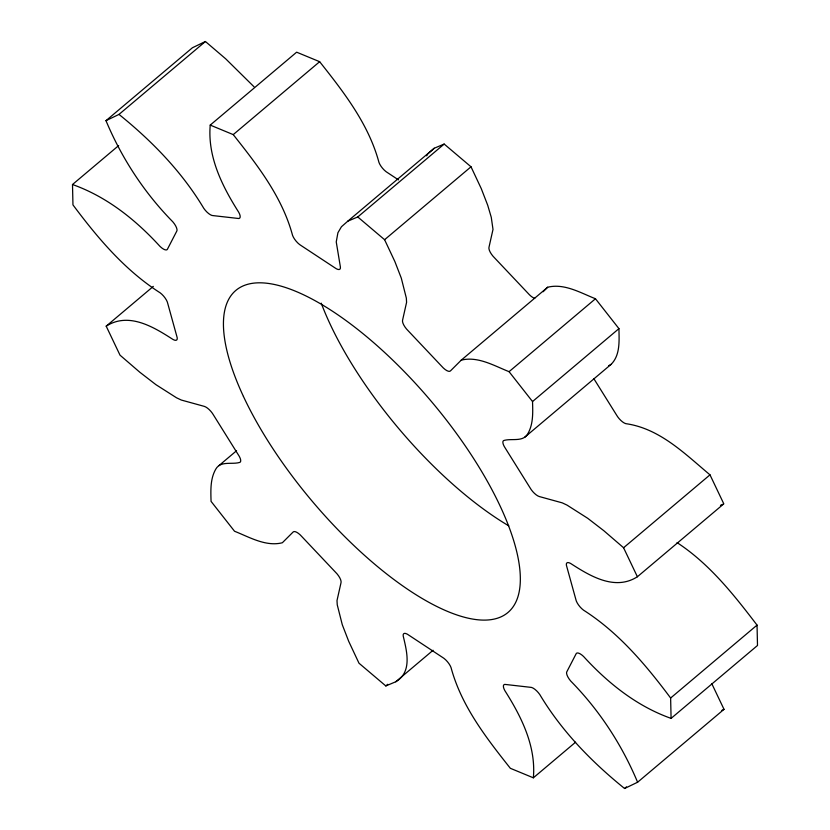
<?xml version="1.0" encoding="UTF-8"?>
<svg xmlns="http://www.w3.org/2000/svg" width="830" height="830" viewBox="0 0 830 830"><rect width="100%" height="100%" fill="white"/><g stroke="black" fill="none" stroke-linecap="round" stroke-linejoin="round"><path stroke-width="1.25" d="M398.473 179.871L387.693 172.754A9.545 3.517 49.8 0 1 378.968 162.452C368.634 124.054 343.89 92.296 319.654 61.7L296.642 52.186L210.229 125.091C207.438 156.849 222.264 186.314 238.75 212.304A9.545 3.517 49.8 0 1 237.671 218.394L213.227 215.624A9.545 3.517 49.8 0 1 203.786 208.34C181.915 171.769 151.994 141.048 119.001 114.405L105.981 120.672C121.719 158.229 144.202 192.705 172.785 221.786A9.545 3.517 49.8 0 1 176.562 231.529L167.66 248.772A9.545 3.517 49.8 0 1 160.045 246.448C135.715 219.826 106.831 196.689 72.501 184.519L72.957 204.886C97.733 238.044 124.863 270.3 160.138 292.814A9.545 3.517 49.8 0 1 167.774 303.583L176.79 336.223A9.545 3.517 49.8 0 1 173.034 339.491C153.799 327.093 128.816 311.686 106.199 326.159L120.008 355.157L139.803 372.224L155.884 384.632L176.531 397.788L181.324 400.05L204.211 406.347A9.545 3.517 49.8 0 1 213.642 415.27L238.169 454.56A9.545 3.517 49.8 0 1 239.289 462.538C231.57 464.644 220.438 460.66 215.738 469.199C210.156 478.952 210.747 490.53 211.059 501.362L234.527 531.241C249.415 537.124 265.808 546.918 282.345 542.758L293.177 531.968A9.545 3.517 49.8 0 1 301.892 536.647L335.362 572.057A9.545 3.517 49.8 0 1 341.037 582.608L337.001 600.588L337.25 604.821L342.292 624.751L348.714 641.341L358.985 663.201L385.826 685.943L395.765 681.762L433.084 650.274M395.765 681.762C412.489 672.01 406.752 651.104 403.214 636.019A9.545 3.517 49.8 0 1 408.879 635.199L442.307 657.246A9.545 3.517 49.8 0 1 451.032 667.548C461.366 705.946 486.11 737.704 510.346 768.3L533.358 777.814C536.159 746.066 521.323 716.591 504.837 690.612A9.545 3.517 49.8 0 1 505.916 684.511L530.36 687.292A9.545 3.517 49.8 0 1 539.801 694.575C561.671 731.147 591.603 761.867 624.585 788.5L637.606 782.234L724.019 709.328L711.746 683.578M426.682 155.833L427.855 153.841L434.235 148.238L444.175 144.057L471.015 166.799L481.286 188.659L487.708 205.249L491.267 217.304L492.999 229.412L488.963 247.392A9.545 3.517 49.8 0 0 494.639 257.943L528.108 293.353A9.545 3.517 49.8 0 0 534.748 298.333M637.606 782.234C621.867 744.676 599.385 710.21 570.801 681.129A9.545 3.517 49.8 0 1 567.025 671.387L575.937 654.144A9.545 3.517 49.8 0 1 583.542 656.457C607.871 683.08 636.755 706.216 671.086 718.386L670.63 698.03C645.854 664.861 618.724 632.605 583.449 610.102A9.545 3.517 49.8 0 1 575.812 599.322L566.797 566.683A9.545 3.517 49.8 0 1 570.552 563.414C589.788 575.823 614.771 591.219 637.388 576.757L623.579 547.748L603.784 530.681L587.702 518.283L567.056 505.128L562.263 502.866L539.386 496.568A9.545 3.517 49.8 0 1 529.945 487.635L505.418 448.356A9.545 3.517 49.8 0 1 504.308 440.367C512.017 438.271 523.149 442.255 527.849 433.706C533.431 423.954 532.85 412.386 532.528 401.544L509.07 371.674C494.172 365.791 477.79 355.987 461.241 360.147L450.41 370.948A9.545 3.517 49.8 0 1 441.695 366.258L408.236 330.848A9.545 3.517 49.8 0 1 402.55 320.297L406.586 302.317L406.337 298.095L401.305 278.154L394.873 261.564L384.601 239.714L357.772 216.962L347.822 221.154L341.441 226.746L337.924 232.722L336.243 241.904L340.373 266.897A9.545 3.517 49.8 0 1 334.708 267.706L301.28 245.67A9.545 3.517 49.8 0 1 292.554 235.367C282.231 196.959 257.476 165.201 233.24 134.616L210.229 125.091M524.695 437.265L611.108 364.349C620.394 355.136 619.118 340.632 618.941 328.639L595.473 298.759C580.585 292.876 564.192 283.082 547.655 287.242L461.241 360.147M543.142 291.735L547.655 287.242M105.981 120.672L192.394 47.767L205.415 41.5L225.708 58.837L254.032 86.797M119.001 114.405L205.415 41.5M72.501 184.519L118.659 145.582M233.24 134.616L319.654 61.7M106.199 326.159L153.332 286.381M347.822 221.154L434.235 148.238M357.772 216.962L444.175 144.057M384.601 239.714L471.015 166.799M218.892 465.651L236.571 450.732M509.07 371.674L595.473 298.759M532.528 401.544L618.941 328.639M385.826 685.943L387.786 684.283M623.579 547.748L709.992 474.843C684.885 453.844 659.798 428.467 625.789 423.653A9.545 3.517 49.8 0 1 616.358 414.73L593.875 378.719M637.388 576.757L723.802 503.841L709.992 474.843M533.358 777.814L575.584 742.186M670.63 698.03L757.043 625.115C733.793 594.654 709.505 563.861 677.062 542.613M671.086 718.386L757.5 645.481L757.043 625.115M624.585 788.5L626.546 786.84M608.629 365.791L611.108 364.349M721.851 710.376L724.019 709.328M720.461 505.356L722.691 504.35M508.811 525.867A210.82 77.709 49.8 0 1 321.231 303.158M243.429 396.418A210.82 77.709 49.8 0 0 500.386 617.115A210.82 77.709 49.8 0 0 371.56 340.829A210.82 77.709 49.8 0 0 243.429 396.418"/></g></svg>
